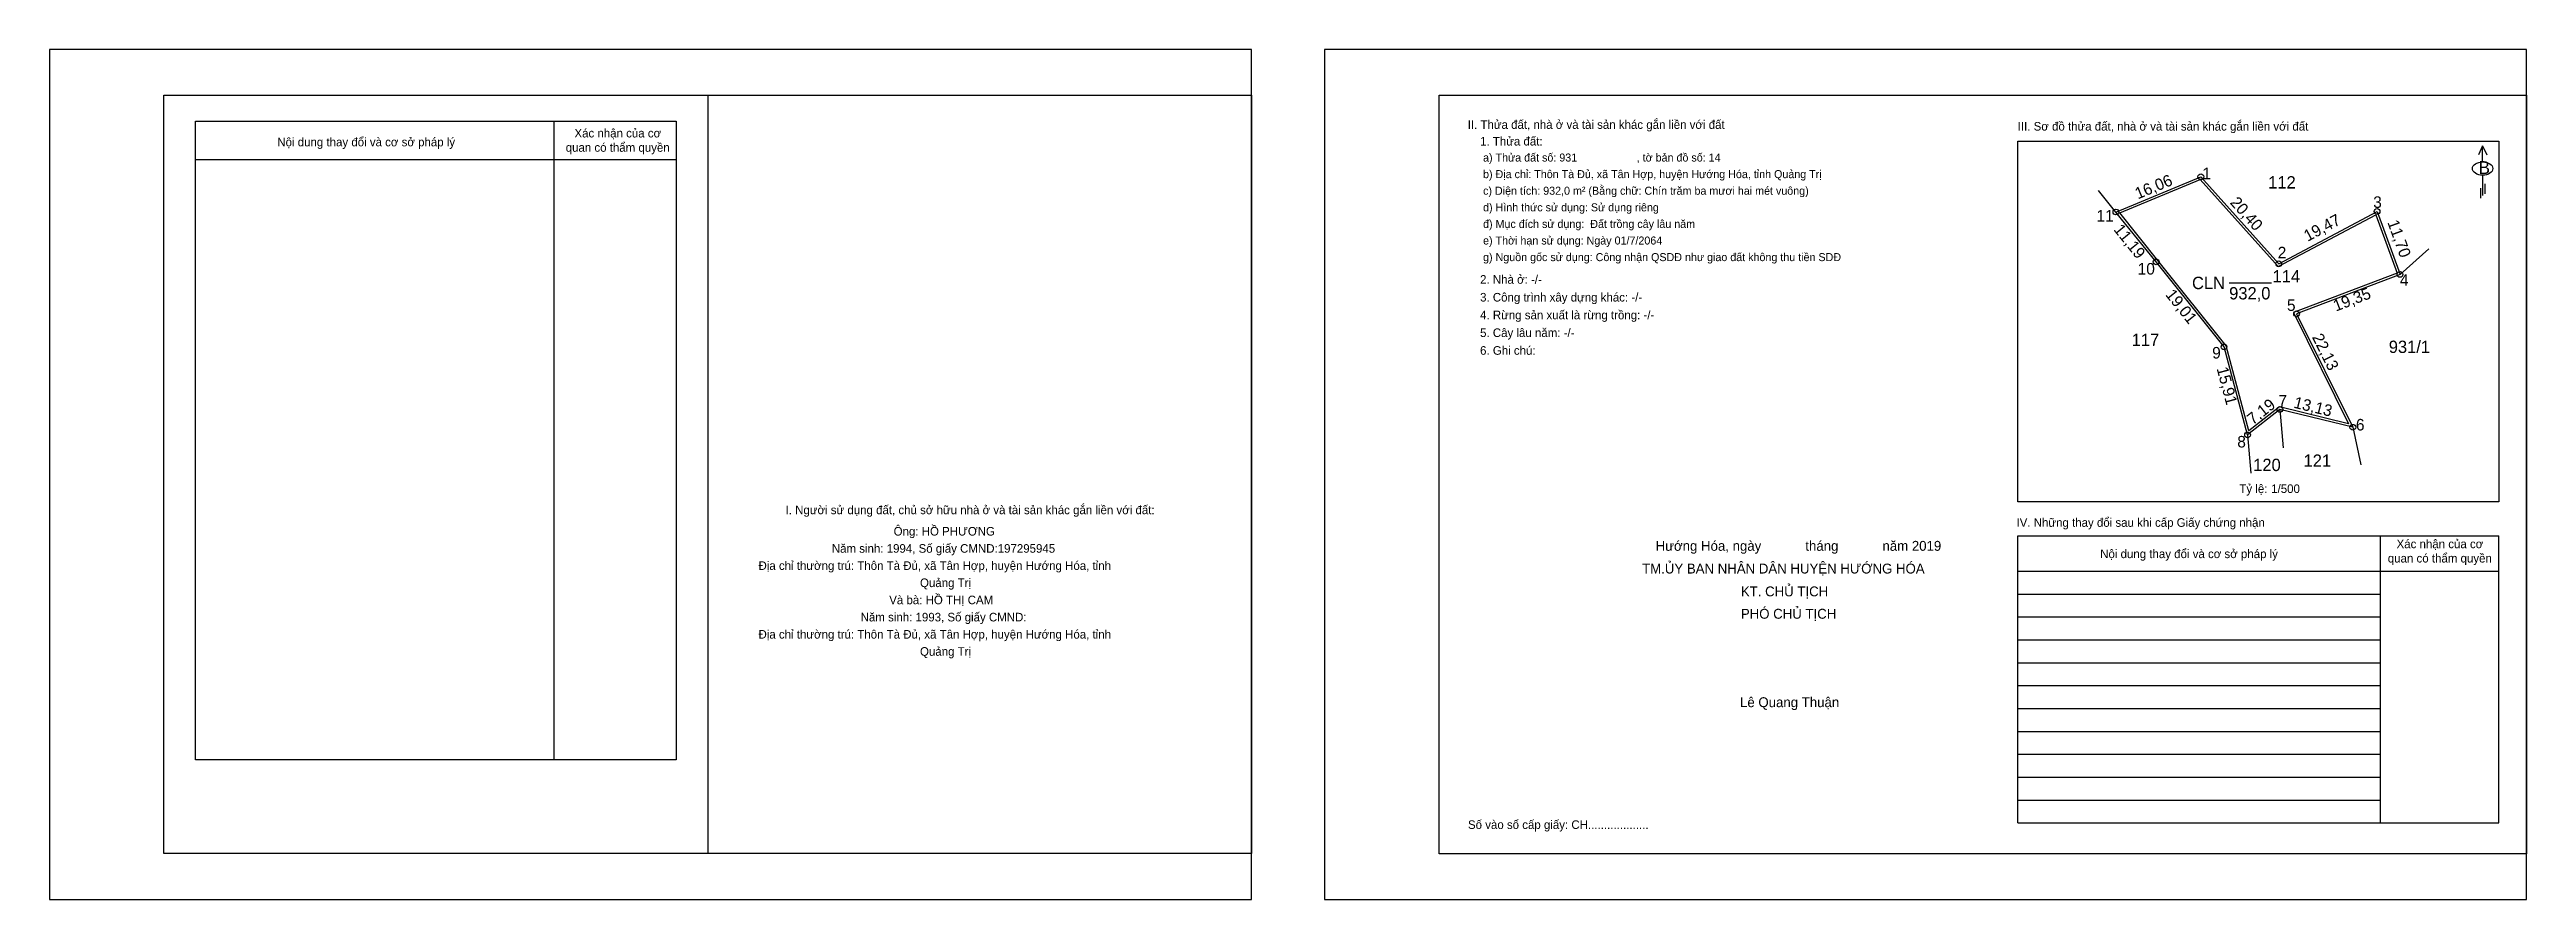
# Model space of a CAD drawing. Extents: x 553626 to 554059, y 1840412 to 1840560.
import ezdxf

# ---------------------------------------------------------------- set-up
doc = ezdxf.new("R2010")
doc.units = 0
for name, color, linetype in [('CanhThua', 7, 'Continuous'), ('ChieuDaiCanhThua', 7, 'Continuous'), ('Khung', 7, 'Continuous'), ('KhungInTrang1', 7, 'Continuous'), ('KhungInTrang2', 7, 'Continuous'), ('Level 19', 7, 'Continuous'), ('Level 2', 7, 'Continuous'), ('Level 5', 7, 'Continuous'), ('MocDinhThua', 7, 'Continuous'), ('NhanDiaChinhThua', 7, 'Continuous'), ('NhanTuCan', 7, 'Continuous'), ('ON', 7, 'Continuous'), ('RauThua', 7, 'Continuous'), ('SoHieuDinhThua', 7, 'Continuous'), ('Template', 7, 'Continuous'), ('ThongTin', 7, 'Continuous')]:
    doc.layers.add(name, color=color, linetype=linetype)

msp = doc.modelspace()

# ---------------------------------------------------------------- linework, layer by layer
at = {"layer": 'CanhThua'}
for p, q in [((553987.37, 1840531.9), (554002.2, 1840538.06)), ((554002.2, 1840538.06), (554015.81, 1840522.86)), ((553994.39, 1840523.19), (553987.37, 1840531.9)), ((554015.81, 1840522.86), (554033, 1840532)), ((554033, 1840532), (554037, 1840521)), ((554006.25, 1840508.33), (553994.39, 1840523.19)), ((554037, 1840521), (554018.92, 1840514.11)), ((554018.92, 1840514.11), (554028.76, 1840494.29)), ((554010.36, 1840492.96), (554006.25, 1840508.33)), ((554016.01, 1840497.41), (554010.36, 1840492.96)), ((554028.76, 1840494.29), (554016.01, 1840497.41))]:
    msp.add_line(p, q, dxfattribs=at)
at = {"layer": 'Khung'}
for p, q in [((553869.1, 1840552.29), (554059.1, 1840552.29)), ((553869.1, 1840419.79), (553869.1, 1840552.29)), ((553970.24, 1840481.25), (553970.24, 1840544.3)), ((553970.24, 1840544.3), (554054.24, 1840544.3)), ((554054.24, 1840544.3), (554054.24, 1840481.25)), ((554054.24, 1840481.25), (553970.24, 1840481.25))]:
    msp.add_line(p, q, dxfattribs=at)
msp.add_lwpolyline([(553836.3, 1840419.8), (553646.3, 1840419.8), (553646.3, 1840552.3), (553836.3, 1840552.3)], close=True, dxfattribs=at)
for points in [[(553741.3, 1840552.3), (553741.3, 1840419.8)], [(554059.1, 1840552.29), (554059.1, 1840419.79), (553869.1, 1840419.79)]]:
    msp.add_lwpolyline(points, dxfattribs=at)
at = {"layer": 'KhungInTrang1'}
msp.add_lwpolyline([(553626.3, 1840560.29), (553626.3, 1840411.79), (553836.3, 1840411.79), (553836.3, 1840560.29)], close=True, dxfattribs=at)
at = {"layer": 'KhungInTrang2'}
msp.add_lwpolyline([(553849.1, 1840560.29), (553849.1, 1840411.79), (554059.1, 1840411.79), (554059.1, 1840560.29)], close=True, dxfattribs=at)
at = {"layer": 'Level 2'}
msp.add_lwpolyline([(554036.49, 1840521.23), (554018.37, 1840514.33), (554028.02, 1840494.88), (554015.92, 1840497.84), (554010.59, 1840493.65), (554006.61, 1840508.51), (553994.7, 1840523.44), (553988.02, 1840531.74), (554002.09, 1840537.58), (554015.72, 1840522.36), (554032.78, 1840531.43)], close=True, dxfattribs=at)
at = {"layer": 'MocDinhThua'}
for centre in [(554002.2, 1840538.06), (553987.37, 1840531.9), (554033, 1840532), (553994.39, 1840523.19), (554015.81, 1840522.86), (554037, 1840521), (554018.92, 1840514.11), (554006.25, 1840508.33), (554016.01, 1840497.41), (554010.36, 1840492.96), (554028.76, 1840494.29)]:
    msp.add_circle(centre, 0.5, dxfattribs=at)
at = {"layer": 'NhanDiaChinhThua'}
msp.add_line((554007.15, 1840519.51), (554014.54, 1840519.51), dxfattribs=at)
at = {"layer": 'ON'}
for p, q in [((553651.8, 1840547.79), (553735.8, 1840547.79)), ((553651.8, 1840436.18), (553651.8, 1840547.79)), ((553735.8, 1840547.79), (553735.8, 1840436.18)), ((553651.8, 1840541.09), (553735.8, 1840541.09)), ((553970.24, 1840475.33), (554054.24, 1840475.33)), ((554033.52, 1840475.33), (554033.52, 1840425.17)), ((553970.24, 1840469.15), (554054.24, 1840469.15)), ((553970.24, 1840465.15), (554033.52, 1840465.15)), ((553970.24, 1840461.15), (554033.52, 1840461.15)), ((553970.24, 1840457.15), (554033.52, 1840457.15)), ((553970.24, 1840453.15), (554033.52, 1840453.15)), ((553970.24, 1840449.15), (554033.52, 1840449.15)), ((553970.24, 1840445.15), (554033.52, 1840445.15)), ((553970.24, 1840441.15), (554033.52, 1840441.15)), ((553970.24, 1840437.15), (554033.52, 1840437.15)), ((553970.24, 1840433.15), (554033.52, 1840433.15)), ((553970.24, 1840429.15), (554033.52, 1840429.15))]:
    msp.add_line(p, q, dxfattribs=at)
for points in [[(553714.44, 1840547.79), (553714.44, 1840436.18)], [(553970.24, 1840425.17), (553970.24, 1840475.33)], [(554054.24, 1840425.17), (554054.24, 1840475.33)], [(553735.8, 1840436.18), (553651.8, 1840436.18)]]:
    msp.add_lwpolyline(points, dxfattribs=at)
at = {"layer": 'RauThua'}
for p, q in [((553987.37, 1840531.9), (553984.3, 1840535.66)), ((553987.37, 1840531.9), (553984.3, 1840535.66)), ((554037, 1840521), (554042.05, 1840525.45)), ((554016.01, 1840497.41), (554016.58, 1840490.7)), ((554010.36, 1840492.96), (554010.93, 1840486.25)), ((554028.76, 1840494.29), (554030.15, 1840487.7))]:
    msp.add_line(p, q, dxfattribs=at)
at = {"layer": 'Template'}
for p, q in [((554051.43, 1840543.49), (554050.7, 1840541.9)), ((554051.43, 1840540.67), (554051.43, 1840543.49)), ((554051.43, 1840543.49), (554052.15, 1840541.9)), ((554051.06, 1840536.09), (554051.06, 1840534.35)), ((554051.44, 1840538.33), (554051.44, 1840534.76)), ((554051.85, 1840536.83), (554051.85, 1840535.09)), ((553970.24, 1840425.17), (554054.24, 1840425.17))]:
    msp.add_line(p, q, dxfattribs=at)
msp.add_ellipse((554051.44, 1840539.49), major_axis=(1.78, 0), ratio=0.655849, dxfattribs=at)

# ---------------------------------------------------------------- texts
at = {"layer": 'ChieuDaiCanhThua'}
for s, rotation, p in [('16,06', 22.5567, (553991.2, 1840534.1)), ('20,40', 311.8411, (554007.19, 1840533.47)), ('19,47', 27.9998, (554020.87, 1840526.69)), ('11,70', 289.9831, (554034.77, 1840530.1)), ('11,19', 308.8678, (553986.86, 1840528.8)), ('19,01', 308.5939, (553995.91, 1840517.43)), ('19,35', 20.861, (554025.79, 1840514.49)), ('22,13', 296.4029, (554021.58, 1840510.06)), ('15,91', 284.9709, (554004.94, 1840504.56)), ('7,19', 38.2243, (554011.28, 1840494.62)), ('13,13', 346.2496, (554018.3, 1840497.73))]:
    msp.add_text(s, height=2.02, rotation=rotation, dxfattribs=at).set_placement(p)
at = {"layer": 'Level 19'}
msp.add_text('931/1', height=2.155, dxfattribs=at).set_placement((554035.04, 1840507.27))
at = {"layer": 'Level 5'}
msp.add_text('114', height=2.155, dxfattribs=at).set_placement((554014.73, 1840519.59))
at = {"layer": 'NhanDiaChinhThua'}
for s, p in [('CLN', (554000.66, 1840518.43)), ('932,0', (554007.15, 1840516.63))]:
    msp.add_text(s, height=2.155, dxfattribs=at).set_placement(p)
at = {"layer": 'NhanTuCan'}
for s, p in [('112', (554013.97, 1840536.01)), ('117', (553990.11, 1840508.48)), ('120', (554011.35, 1840486.64)), ('121', (554020.15, 1840487.38))]:
    msp.add_text(s, height=2.155, dxfattribs=at).set_placement(p)
at = {"layer": 'ON'}
for s, height, p in [('Nội dung thay đổi và cơ sở pháp lý', 1.5, (553666.1, 1840543.38)), ('quan có thẩm quyền', 1.5, (553716.49, 1840542.43)), ('Xác nhận của cơ ', 1.5, (553718.02, 1840544.93)), ('Tỷ lệ:', 1.5, (554008.94, 1840482.81)), ('1/500', 1.5, (554014.49, 1840482.81)), ('I. Người sử dụng đất, chủ sở hữu nhà ở và tài sản khác gắn liền với đất:', 1.5, (553754.91, 1840479.1)), ('IV. Những thay đổi sau khi cấp Giấy chứng nhận', 1.5, (553969.99, 1840476.9)), ('Xác nhận của cơ ', 1.5, (554036.4, 1840473.16)), ('Nội dung thay đổi và cơ sở pháp lý', 1.5, (553984.61, 1840471.43)), ('quan có thẩm quyền', 1.5, (554034.87, 1840470.66)), ('Lê Quang Thuận', 1.7268, (553921.68, 1840445.39))]:
    msp.add_text(s, height=height, dxfattribs=at).set_placement(p)
at = {"layer": 'SoHieuDinhThua'}
for s, p in [('1', (554002.46, 1840537.63)), ('3', (554032.32, 1840532.62)), ('11', (553983.96, 1840530.23)), ('2', (554015.63, 1840523.8)), ('10', (553991.16, 1840520.97)), ('4', (554036.98, 1840519.01)), ('5', (554017.25, 1840514.62)), ('9', (554004.18, 1840506.3)), ('7', (554015.75, 1840497.9)), ('6', (554029.3, 1840493.73)), ('8', (554008.57, 1840490.76))]:
    msp.add_text(s, height=2.02, dxfattribs=at).set_placement(p)
at = {"layer": 'Template'}
for s, height, p in [('II. Thửa đất, nhà ở và tài sản khác gắn liền với đất', 1.5, (553874.1, 1840546.43)), ('III. Sơ đồ thửa đất, nhà ở và tài sản khác gắn liền với đất', 1.5, (553970.2, 1840546.13)), ('B', 2.25, (554050.72, 1840538.54)), ('Hướng Hóa, ngày            tháng            năm 2019', 1.7268, (553906.93, 1840472.71)), ('TM.ỦY BAN NHÂN DÂN HUYỆN HƯỚNG HÓA', 1.7268, (553904.57, 1840468.74)), ('KT. CHỦ TỊCH', 1.7268, (553921.83, 1840464.75)), ('PHÓ CHỦ TỊCH', 1.7268, (553921.83, 1840460.84)), ('Số vào sổ cấp giấy: CH...................', 1.5, (553874.15, 1840424.11))]:
    msp.add_text(s, height=height, dxfattribs=at).set_placement(p)
at = {"layer": 'ThongTin'}
for s, height, p in [('1. Thửa đất: ', 1.5, (553876.26, 1840543.52)), (' a) Thửa đất số: 931                    , tờ bản đồ số: 14', 1.4, (553876.26, 1840540.72)), (' b) Địa chỉ: Thôn Tà Đủ, xã Tân Hợp, huyện Hướng Hóa, tỉnh Quảng Trị', 1.4, (553876.26, 1840537.82)), (' c) Diện tích: 932,0 m² (Bằng chữ: Chín trăm ba mươi hai mét vuông)', 1.4, (553876.26, 1840534.92)), (' d) Hình thức sử dụng: Sử dụng riêng', 1.4, (553876.26, 1840532.02)), (' đ) Mục đích sử dụng:  Đất trồng cây lâu năm', 1.4, (553876.26, 1840529.12)), (' e) Thời hạn sử dụng: Ngày 01/7/2064', 1.4, (553876.26, 1840526.22)), (' g) Nguồn gốc sử dụng: Công nhận QSDĐ như giao đất không thu tiền SDĐ', 1.4, (553876.26, 1840523.32)), ('3. Công trình xây dựng khác: -/-', 1.5, (553876.26, 1840516.26)), ('2. Nhà ở: -/-', 1.5, (553876.26, 1840519.37)), ('4. Rừng sản xuất là rừng trồng: -/-', 1.5, (553876.26, 1840513.16)), ('5. Cây lâu năm: -/-', 1.5, (553876.26, 1840510.06)), ('6. Ghi chú:', 1.5, (553876.26, 1840506.96)), ('Năm sinh: 1994, Số giấy CMND:197295945', 1.5, (553762.99, 1840472.37)), ('Ông: HỒ PHƯƠNG', 1.5, (553773.79, 1840475.37)), ('Địa chỉ thường trú: Thôn Tà Đủ, xã Tân Hợp, huyện Hướng Hóa, tỉnh', 1.5, (553750.18, 1840469.37)), ('Và bà: HỒ THỊ CAM', 1.5, (553773.02, 1840463.37)), ('Quảng Trị', 1.5, (553778.4, 1840466.37)), ('Năm sinh: 1993, Số giấy CMND:', 1.5, (553768.03, 1840460.37)), ('Địa chỉ thường trú: Thôn Tà Đủ, xã Tân Hợp, huyện Hướng Hóa, tỉnh', 1.5, (553750.18, 1840457.37)), ('Quảng Trị', 1.5, (553778.4, 1840454.37))]:
    msp.add_text(s, height=height, dxfattribs=at).set_placement(p)

doc.saveas('drawing.dxf')
